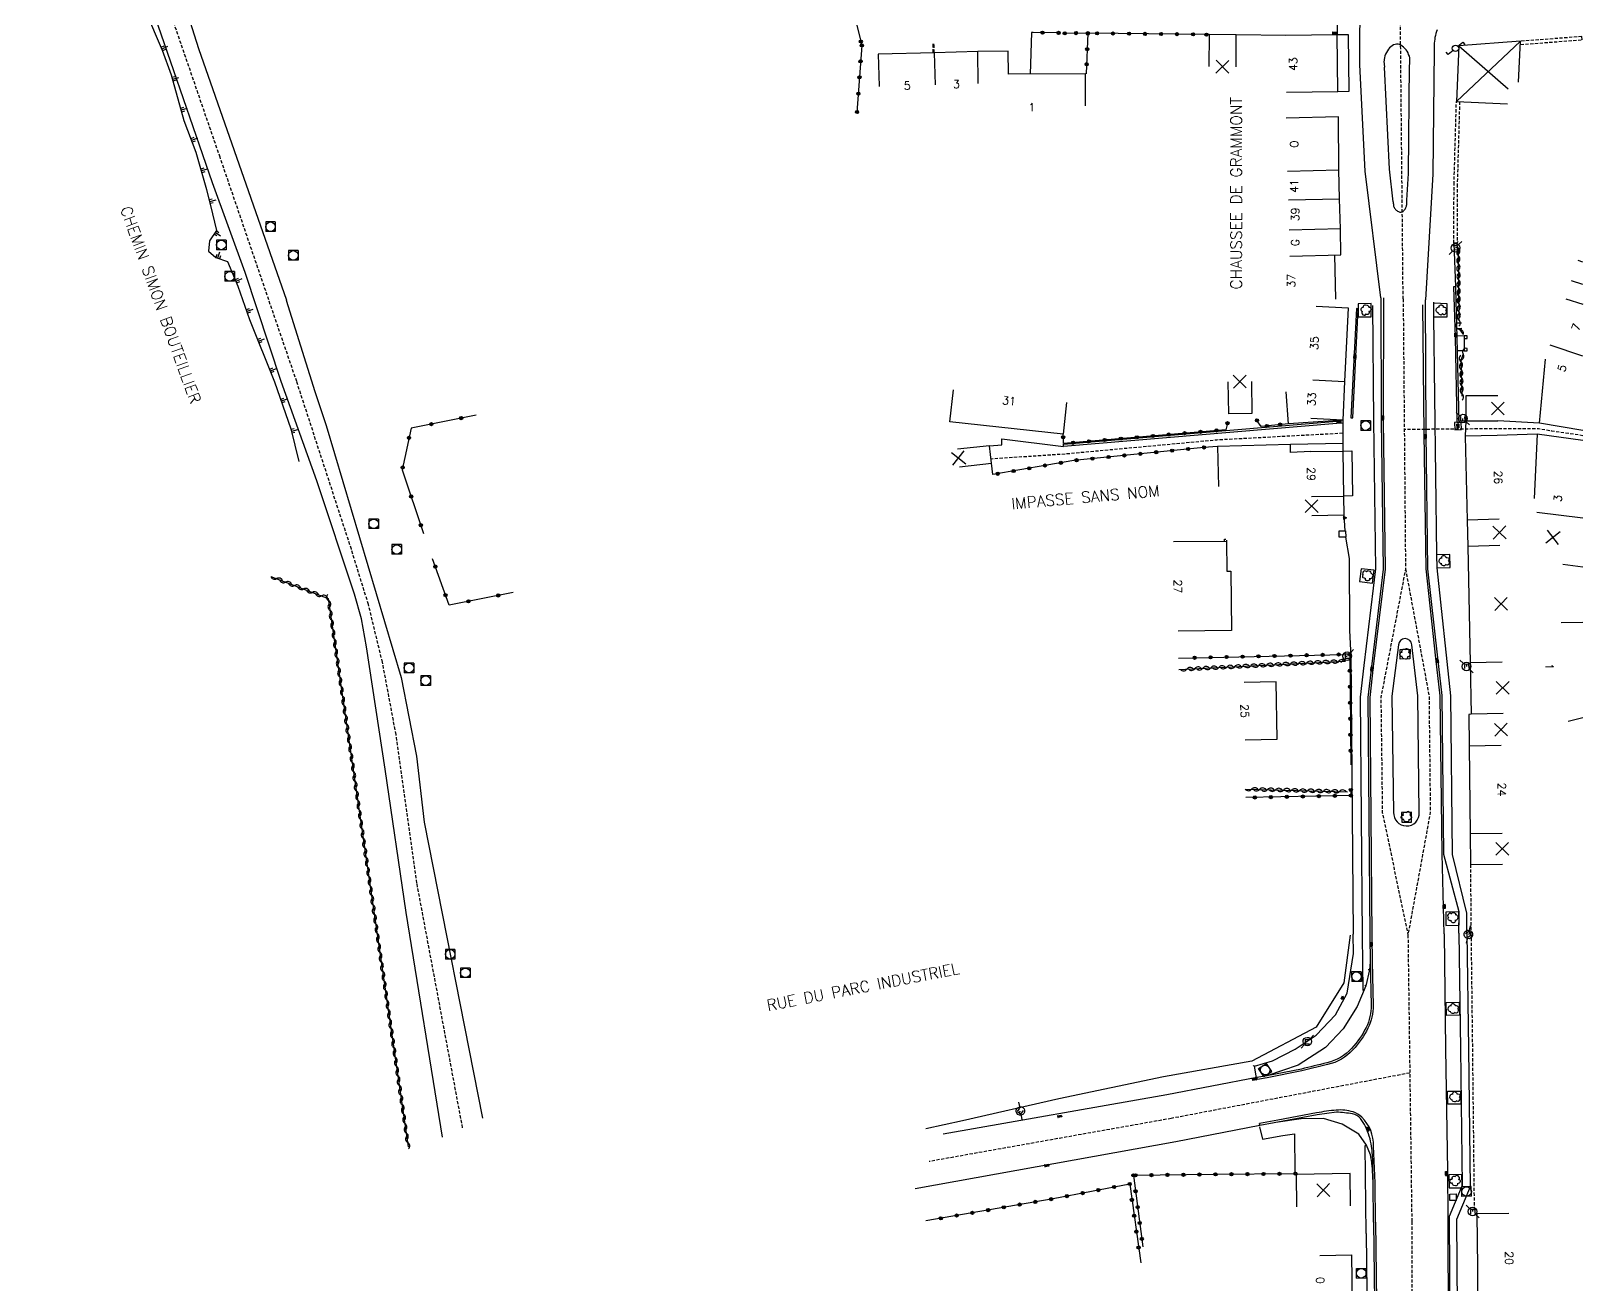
# Model space of a CAD drawing. Header units: millimetres. Extents: x 114000 to 115000, y 149000 to 150000.
# Drawn here: x 114757.6 to 115000, y 149527.9 to 149723.8 of the extents above; entities that cross this region are included whole.
import ezdxf
from ezdxf.enums import TextEntityAlignment as Align

# ---------------------------------------------------------------- set-up
doc = ezdxf.new("R2010")
doc.units = ezdxf.units.MM
doc.linetypes.add('DASHED', pattern=[0.75, 0.5, -0.25])
doc.layers.get('0').update_dxf_attribs({"linetype": 'CONTINUOUS'})
for name, color, linetype in [('W0001', 6, 'DASHED'), ('W0008', 7, 'CONTINUOUS'), ('W0100', 7, 'CONTINUOUS'), ('W0105', 7, 'CONTINUOUS'), ('W0112', 1, 'DASHED'), ('W0211', 2, 'CONTINUOUS'), ('W0300', 7, 'CONTINUOUS'), ('W0310', 3, 'CONTINUOUS'), ('W0322', 7, 'CONTINUOUS'), ('W0330', 7, 'CONTINUOUS'), ('W0334', 7, 'CONTINUOUS'), ('W0400', 7, 'CONTINUOUS'), ('W0420', 7, 'CONTINUOUS'), ('W0471', 7, 'CONTINUOUS'), ('W0851', 7, 'CONTINUOUS'), ('W0989', 7, 'CONTINUOUS'), ('W0991', 7, 'CONTINUOUS'), ('W1102', 7, 'CONTINUOUS')]:
    doc.layers.add(name, color=color, linetype=linetype)
doc.styles.get("Standard").update_dxf_attribs({"font": 'romans.shx', "width": 0.85})

# ---------------------------------------------------------------- blocks, each defined once
blk = doc.blocks.new('t322o')
at = {"color": 0, "linetype": 'Continuous'}
for radius in [0.25, 0.15]:
    blk.add_circle((0, 0), radius, dxfattribs=at)
blk = doc.blocks.new('T851')
for p, q in [((-0.25, -0.15), (0, 0.32)), ((0, 0.32), (0.25, -0.15)), ((-0.25, -0.15), (0.25, -0.15))]:
    blk.add_line(p, q)
for major_axis in [(-0.106, 0.106), (-0.0354, 0.0354), (-0.0236, 0.0236)]:
    blk.add_ellipse((0, 0), major_axis=major_axis, ratio=1, start_param=3.926991, end_param=10.210176)
blk = doc.blocks.new('t991o')
at = {"color": 0, "linetype": 'Continuous'}
for p, q in [((-1, 1), (1, -1)), ((-1, -1), (1, 1))]:
    blk.add_line(p, q, dxfattribs=at)
blk = doc.blocks.new('T400')
for p, q in [((-0.15, 0.3), (0.15, 0.3)), ((-0.15, -0.25), (-0.15, 0.3)), ((-0.15, 0.15), (0.15, 0.15)), ((-0.15, 0), (0.15, 0)), ((0.15, 0.3), (0.15, -0.25)), ((-0.15, -0.15), (0.15, -0.15)), ((-0.15, -0.25), (-0.15, -0.3)), ((-0.15, -0.3), (0.15, -0.3)), ((0.15, -0.3), (0.15, -0.25))]:
    blk.add_line(p, q)
blk = doc.blocks.new('T471')
for p, q in [((-0.333334, 0.333334), (-0.333334, -0.333334)), ((-0.333334, 0.333334), (0.333334, 0.333334)), ((-0.333334, 0), (0, 0)), ((0.500001, 0.500001), (1.000002, 1.000002)), ((-0.500001, -0.500001), (-1.000002, -1.000002)), ((-0.333334, -0.333334), (0.333334, -0.333334))]:
    blk.add_line(p, q)
blk.add_ellipse((0, 0), major_axis=(0.471405, 0.471405), ratio=1, start_param=5.4977871438, end_param=11.780972451)
blk = doc.blocks.new('t112o')
at = {"color": 0, "linetype": 'Continuous'}
for p, q in [((-0.5, 0.5), (0.5, 0.5)), ((-0.5, -0.5), (-0.5, 0.5)), ((0.5, 0.5), (0.5, -0.5)), ((0.5, -0.5), (-0.5, -0.5))]:
    blk.add_line(p, q, dxfattribs=at)
blk = doc.blocks.new('t310o')
at = {"color": 0, "linetype": 'Continuous'}
for centre, start, end in [((-0.5, 0.38), 216.8699, 323.1304), ((0.5, -0.37), 36.8699, 143.1303)]:
    blk.add_arc(centre, 0.625, start, end, dxfattribs=at)
blk = doc.blocks.new('T300')
for p, q in [((-0.8, 0.51), (-0.86, 0.34)), ((-0.86, 0.34), (-0.86, 0.17)), ((-0.86, 0.17), (-0.74, 0.06)), ((-0.69, 0.63), (-0.8, 0.51)), ((-0.8, -0.06), (-0.74, 0.06)), ((-0.74, 0.06), (-0.69, 0.11)), ((-0.57, 0.69), (-0.69, 0.63)), ((-0.46, 0.69), (-0.57, 0.69)), ((-0.29, 0.63), (-0.46, 0.69)), ((-0.29, 0.63), (-0.17, 0.74)), ((-0.23, 0.57), (-0.29, 0.63)), ((-0.17, 0.74), (-0.06, 0.8)), ((-0.06, 0.8), (0.06, 0.8)), ((0.06, 0.8), (0.23, 0.74)), ((0.23, 0.74), (0.34, 0.63)), ((0.34, 0.63), (0.4, 0.51)), ((0.46, 0.46), (0.34, 0.46)), ((0.4, 0.51), (0.4, 0.46)), ((0.57, 0.4), (0.46, 0.46)), ((0.57, 0.4), (0.69, 0.29)), ((0.69, 0.29), (0.74, 0.17)), ((0.74, 0.06), (0.69, -0.17)), ((0.74, 0.17), (0.74, 0.06)), ((-0.8, -0.17), (-0.8, -0.06)), ((-0.8, -0.23), (-0.8, -0.17)), ((-0.74, -0.34), (-0.8, -0.23)), ((-0.69, -0.4), (-0.74, -0.34)), ((-0.51, -0.46), (-0.69, -0.4)), ((-0.4, -0.46), (-0.51, -0.46)), ((-0.4, -0.46), (-0.34, -0.46)), ((-0.34, -0.46), (-0.34, -0.4)), ((-0.34, -0.51), (-0.34, -0.46)), ((-0.29, -0.63), (-0.34, -0.51)), ((-0.17, -0.74), (-0.29, -0.63)), ((-0.06, -0.8), (-0.17, -0.74)), ((0.06, -0.8), (-0.06, -0.8)), ((0.17, -0.74), (0.06, -0.8)), ((0.23, -0.69), (0.17, -0.74)), ((0.29, -0.46), (0.23, -0.46)), ((0.29, -0.63), (0.23, -0.69)), ((0.46, -0.4), (0.29, -0.46)), ((0.34, -0.51), (0.29, -0.63)), ((0.34, -0.51), (0.34, -0.46)), ((0.57, -0.34), (0.46, -0.4)), ((0.63, -0.29), (0.57, -0.34)), ((0.69, -0.17), (0.63, -0.29))]:
    blk.add_line(p, q)
blk = doc.blocks.new('T420')
for p, q in [((0.75, 0.75), (-0.75, 0.75)), ((-0.75, 0.75), (-0.75, -0.75)), ((0.75, 0.75), (0.75, -0.75)), ((0.75, -0.75), (-0.75, -0.75))]:
    blk.add_line(p, q)
blk.add_ellipse((0, 0), major_axis=(-0.53, 0.53), ratio=1, start_param=3.926991, end_param=10.210176)
blk = doc.blocks.new('t211o')
at = {"color": 0, "linetype": 'Continuous'}
for p, q in [((-0.29, 0.5), (-0.29, 0)), ((0, 1), (0, 0)), ((0.29, 0.5), (0.29, 0))]:
    blk.add_line(p, q, dxfattribs=at)

msp = doc.modelspace()

# ---------------------------------------------------------------- linework, layer by layer
at = {"layer": 'W0001'}
msp.add_line((114972.66, 149582.59), (114973.26, 149537.79), dxfattribs=at)
for points in [[(114971.91, 149681.94), (114969.73, 149904.42), (114969.86, 150000)], [(114824.99, 149552.47), (114817.85, 149590.7), (114817.85, 149590.7), (114814.59, 149613.9), (114812.47, 149625.18), (114810.28, 149634.21), (114807.61, 149642.83), (114799.08, 149669.02), (114787.1, 149704.06), (114773.62, 149743.27), (114769.81, 149752.13), (114762.66, 149767.26)], [(114972.95, 149561.03), (114935.68, 149553.93), (114935.68, 149553.93), (114897.89, 149547.21), (114897.89, 149547.21)]]:
    msp.add_lwpolyline(points, dxfattribs=at)
at = {"layer": 'W0001', "flags": 128}
for points in [[(114971.91, 149681.94), (114972.28, 149639.75), (114968.43, 149619.69), (114968.66, 149601.71), (114972.66, 149582.59)], [(114962.47, 149660.94), (114942.83, 149659.89), (114919.09, 149657.69), (114907.52, 149656.92)], [(115000, 149660.57), (114995.15, 149661.29), (114993.07, 149661.63), (114990.56, 149661.65), (114986.74, 149661.65), (114972.09, 149661.53)], [(114972.28, 149639.75), (114975.95, 149619.95), (114976.15, 149601.75), (114972.66, 149582.59)], [(114973.26, 149537.79), (114973.3, 149521.97), (114969.74, 149507.39), (114969.95, 149488.66), (114974.22, 149468.21), (114975.11, 149379.35), (114971.29, 149358.32), (114971.48, 149338.25), (114975.44, 149327.39)]]:
    msp.add_lwpolyline(points, dxfattribs=at)
at = {"layer": 'W0008'}
for points in [[(114767.72, 149768.88), (114768.68, 149764.2), (114770.39, 149759.06), (114774.87, 149747), (114778.52, 149736.17), (114781.1, 149729.48), (114783.73, 149721.02), (114797.48, 149681.72), (114797.44, 149681.74), (114801.92, 149667.49), (114803.7, 149662.15), (114815.38, 149622.8), (114817.78, 149610.5), (114818.97, 149600.22), (114818.97, 149600.22), (114818.97, 149600.22), (114818.97, 149600.22), (114818.97, 149600.22), (114828.11, 149553.95), (114828.11, 149553.95), (114828.11, 149553.95)], [(114821.86, 149550.99), (114821.86, 149550.99), (114816.15, 149586.11), (114816.15, 149586.11), (114812.91, 149608.5), (114809.97, 149627.59), (114809.21, 149631.99), (114808.12, 149635.82), (114802.22, 149653.53), (114796.67, 149669.03), (114791.05, 149686.04), (114785.92, 149700.05), (114779.88, 149717.57), (114774.52, 149733.11), (114771.03, 149743.5), (114769.9, 149747.02), (114766.45, 149751.91), (114761.82, 149758.52), (114759.6, 149762.53), (114757.58, 149765.63)], [(114968.41, 149682.09), (114966, 149701.88), (114965.17, 149718.5), (114965.23, 149741.78)], [(114977.2, 149723.97), (114977.11, 149723.69), (114977.02, 149723.39), (114976.95, 149723.09), (114976.88, 149722.78), (114976.84, 149722.48), (114976.8, 149722.17), (114976.77, 149721.88), (114976.76, 149721.56), (114976.76, 149721.48), (114976.75, 149721.42), (114976.75, 149721.34), (114976.75, 149721.28), (114976.75, 149721.2), (114976.75, 149721.14), (114976.75, 149721.06), (114976.75, 149721), (114976.75, 149720.92), (114976.75, 149720.86), (114976.75, 149720.78), (114976.75, 149720.72)], [(114972.91, 149718.48), (114972.93, 149718.58), (114972.94, 149718.67), (114972.94, 149718.75), (114972.95, 149718.84), (114972.96, 149718.94), (114972.96, 149719.03), (114972.97, 149719.12), (114972.97, 149719.22), (114972.96, 149719.31), (114972.95, 149719.41), (114972.95, 149719.5), (114972.93, 149719.59), (114972.88, 149719.86), (114972.77, 149720.11), (114972.67, 149720.38), (114972.52, 149720.61), (114972.36, 149720.84), (114972.18, 149721.05), (114971.98, 149721.25), (114971.77, 149721.41), (114971.55, 149721.55), (114971.34, 149721.66), (114971.11, 149721.7), (114970.88, 149721.72), (114970.65, 149721.69), (114970.42, 149721.61), (114970.2, 149721.48), (114970, 149721.33), (114969.8, 149721.14), (114969.62, 149720.92), (114969.45, 149720.69), (114969.3, 149720.44), (114969.17, 149720.17), (114969.07, 149719.89), (114968.99, 149719.61), (114968.95, 149719.34), (114968.94, 149719.23), (114968.93, 149719.12), (114968.92, 149719.03), (114968.92, 149718.92), (114968.93, 149718.83), (114968.93, 149718.72), (114968.95, 149718.62), (114968.95, 149718.52), (114968.97, 149718.42), (114968.98, 149718.33), (114968.99, 149718.22), (114969.01, 149718.12)], [(114976.75, 149720.72), (114976.56, 149701.44), (114975.41, 149681.78)], [(114970.37, 149697.08), (114969.76, 149702.22), (114969.01, 149718.12)], [(114972.5, 149697.34), (114972.77, 149701.5), (114972.91, 149718.48)], [(114970.37, 149697.08), (114970.37, 149697.02), (114970.37, 149696.97), (114970.37, 149696.89), (114970.37, 149696.83), (114970.38, 149696.78), (114970.38, 149696.72), (114970.38, 149696.66), (114970.39, 149696.59), (114970.4, 149696.53), (114970.41, 149696.48), (114970.43, 149696.42), (114970.45, 149696.36), (114970.51, 149696.23), (114970.57, 149696.12), (114970.65, 149696.02), (114970.73, 149695.91), (114970.83, 149695.81), (114970.94, 149695.72), (114971.04, 149695.64), (114971.16, 149695.58), (114971.27, 149695.53), (114971.38, 149695.5), (114971.5, 149695.48), (114971.61, 149695.48), (114971.71, 149695.52), (114971.8, 149695.55), (114971.9, 149695.61), (114971.98, 149695.69), (114972.07, 149695.77), (114972.15, 149695.88), (114972.22, 149695.97), (114972.28, 149696.08), (114972.34, 149696.2), (114972.38, 149696.33), (114972.42, 149696.44), (114972.45, 149696.56), (114972.47, 149696.62), (114972.48, 149696.7), (114972.48, 149696.77), (114972.49, 149696.83), (114972.5, 149696.89), (114972.5, 149696.95), (114972.51, 149697.03), (114972.51, 149697.09), (114972.51, 149697.16), (114972.5, 149697.22), (114972.5, 149697.28), (114972.5, 149697.34)], [(114968.82, 149682.1), (114968.8, 149662.92), (114969.08, 149639.71), (114967.25, 149624.5), (114966.69, 149619.67), (114967.03, 149582.42)], [(114978.3, 149582.75), (114978.3, 149582.75), (114977.99, 149595.24), (114977.71, 149619.95), (114977.03, 149625.82), (114975.49, 149639.77), (114975.22, 149660.89), (114975.01, 149680.99)], [(114962.47, 149662.52), (114961.55, 149662.49), (114918.88, 149658.88)], [(114967.6, 149537.72), (114967.97, 149508.62), (114968.2, 149488.64), (114971, 149468.58), (114971.46, 149425.07), (114971.81, 149389.59), (114971.93, 149379.32), (114969.53, 149358.31), (114969.6, 149351.39), (114969.76, 149337.71), (114970.04, 149327.34), (114970.39, 149317.88), (114970.82, 149309.24), (114971.32, 149302.79), (114972.05, 149294.93)], [(114978.91, 149538.57), (114979, 149503.53), (114979.17, 149488.44), (114977.43, 149468.24), (114977.92, 149418.06), (114978.29, 149379.72), (114978.37, 149377.92), (114978.65, 149375.42), (114980.54, 149358.39), (114980.6, 149351.26), (114980.95, 149315.04), (114981.11, 149298.84), (114981.29, 149295.79)]]:
    msp.add_lwpolyline(points, dxfattribs=at)
for points in [[(114974.39, 149601.73), (114974.2, 149619.93), (114973.27, 149627.91, 0.941787), (114971.18, 149627.89), (114970.17, 149619.89), (114970.41, 149601.73, 0.416314), (114972.38, 149599.61, 0.461492), (114974.39, 149601.73)], [(114967.03, 149582.42), (114967.06, 149578.41), (114967.21, 149571.59, -0.123031), (114966.41, 149568.03, -0.069032), (114964.07, 149564.65, -0.150771), (114960.11, 149562.34), (114956.07, 149561.35), (114950.69, 149560.29), (114949.14, 149560.02), (114949.08, 149560.31), (114934.98, 149557.63), (114934.98, 149557.63), (114900.08, 149551.46), (114900.08, 149551.46)], [(114967.6, 149537.72), (114967.54, 149543.85), (114967.28, 149549.59, 0.208835), (114965.46, 149554.12, 0.118364), (114964.09, 149554.94, 0.098491), (114961.47, 149555.23, 0.025322), (114958.4, 149554.8), (114952.33, 149553.65), (114949.47, 149553.13), (114949.5, 149552.83), (114936.41, 149550.28), (114936.41, 149550.28), (114895.71, 149542.96), (114895.71, 149542.96)]]:
    msp.add_lwpolyline(points, format="xyb", dxfattribs=at)
at = {"layer": 'W0008', "flags": 128}
msp.add_lwpolyline([(114978.3, 149582.75), (114978.55, 149564.78), (114978.82, 149545.76), (114978.91, 149538.57)], dxfattribs=at)
at = {"layer": 'W0100'}
for points in [[(114953.61, 149723.09), (114945.81, 149723.18), (114941.59, 149723.22), (114941.55, 149718.22)], [(114953.7, 149714.25), (114961.7, 149714.34), (114961.61, 149723.17), (114953.61, 149723.09)], [(114989.93, 149715.77), (114990.22, 149722.17), (114980.62, 149721.45), (114980.23, 149712.75), (114988.23, 149712.38)], [(114980.23, 149712.75), (114990.22, 149722.17)], [(114980.62, 149721.45), (114988.3, 149714.73)], [(114922.3, 149712.09), (114922.27, 149717.09), (114910.24, 149717.02), (114910.22, 149720.63), (114905.48, 149720.6), (114898.7, 149720.39), (114889.91, 149720.15), (114890.05, 149715.15), (114890.05, 149715.11)], [(114954.2, 149688.62), (114962.2, 149688.83), (114962.1, 149692.86), (114961.97, 149697.58), (114961.86, 149702.11), (114961.8, 149710.36), (114953.66, 149710.16)], [(114953.87, 149701.91), (114961.86, 149702.11)], [(114953.98, 149697.39), (114961.97, 149697.58)], [(114962.1, 149692.86), (114954.1, 149692.66)], [(114961.41, 149681.92), (114961.23, 149688.8)], [(114958.35, 149680.79), (114963.34, 149680.55), (114962.77, 149669.04), (114962.47, 149663.02), (114957.47, 149663.26)], [(114948.2, 149669.05), (114948.3, 149664.06), (114944.68, 149663.99), (114944.58, 149668.99)], [(114919.34, 149665.78), (114918.79, 149660.81), (114901.12, 149662.76), (114901.66, 149667.73)], [(114962.47, 149663.02), (114954, 149662.44), (114953.66, 149667.43)], [(114986.69, 149666.78), (114981.69, 149666.79), (114981.69, 149662.88), (114986.69, 149662.88)], [(114902.62, 149655.72), (114907.59, 149656.29), (114907.29, 149659), (114902.32, 149658.44)], [(114957.48, 149658.09), (114954.34, 149657.95), (114954.31, 149659.2), (114942.91, 149658.88), (114943.09, 149652.63)], [(114986.62, 149660.59), (114981.62, 149660.48), (114981.9, 149647.4), (114982.01, 149643.26), (114982.38, 149625.11), (114982.55, 149617.06), (114982.19, 149617.03), (114982.24, 149612.1), (114982.39, 149598.41), (114982.42, 149593.59), (114987.42, 149593.65)], [(114957.48, 149658.09), (114962.48, 149658.17), (114962.59, 149651.15), (114962.63, 149648.15), (114957.63, 149648.06)], [(114936.05, 149644.02), (114944.33, 149644.11), (114944.38, 149639.41), (114944.98, 149639.41), (114945.08, 149630.12), (114936.79, 149630.04)], [(114947.22, 149613.09), (114952.22, 149613.16), (114952.1, 149622.1), (114947.1, 149622.04)], [(114963.71, 149540.26), (114963.62, 149545.33), (114955.18, 149545.2), (114955.27, 149540.13)], [(114988.4, 149539.07), (114983.4, 149539.01), (114983.5, 149530.63), (114983.54, 149525.13), (114983.22, 149525.13), (114983.31, 149513.36), (114988.31, 149513.4)], [(114959.17, 149514.24), (114964.17, 149514.29), (114964.09, 149521.04), (114964.01, 149524.83), (114963.88, 149532.64)]]:
    msp.add_lwpolyline(points, dxfattribs=at)
at = {"layer": 'W0100', "flags": 128}
for points in [[(115000, 149659.83), (114992.87, 149660.81), (114986.62, 149660.59)], [(115000, 149661.4), (114993.2, 149662.54), (114986.69, 149662.88)], [(114996.83, 149640.5), (115000, 149640.11)], [(115000, 149631.41), (114996.62, 149631.34)], [(114997.67, 149615.96), (115000, 149616.56)]]:
    msp.add_lwpolyline(points, dxfattribs=at)
at = {"layer": 'W0105'}
msp.add_lwpolyline([(114961.7, 149714.34), (114963.5, 149714.39), (114963.4, 149723.17), (114961.61, 149723.17)], dxfattribs=at)
at = {"layer": 'W0112'}
for points in [[(114898.67, 149720.39), (114898.63, 149721.69), (114898.44, 149721.7), (114898.47, 149720.38)], [(114990.26, 149721.67), (114999.86, 149722.41), (114999.82, 149722.91), (114990.22, 149722.17)], [(114980.73, 149712.73), (114980.36, 149699.81), (114980.34, 149690.64), (114979.84, 149690.64), (114979.86, 149699.81), (114980.23, 149712.75)], [(114982.42, 149593.59), (114982.51, 149582.87)], [(114982.51, 149582.87), (114982.72, 149565.6), (114983.01, 149539.58)]]:
    msp.add_lwpolyline(points, dxfattribs=at)
for points in [[(114981.93, 149676.16), (114981.43, 149676.16), (114981.43, 149675.77), (114981.93, 149675.77)], [(114981.93, 149674.21), (114981.43, 149674.23), (114981.42, 149673.84), (114981.92, 149673.82)]]:
    msp.add_lwpolyline(points, close=True, dxfattribs=at)
at = {"layer": 'W0112', "flags": 128}
msp.add_lwpolyline([(114944.03, 149644.1), (114944.03, 149644.4), (114944.33, 149644.41), (114944.33, 149644.11)], dxfattribs=at)
at = {"layer": 'W0211'}
msp.add_lwpolyline([(114775.45, 149726.9), (114778.05, 149720.8), (114779.45, 149716.91), (114781.44, 149709.81), (114783.32, 149704.83), (114785, 149699.04), (114785.93, 149695.2), (114786.57, 149692.63), (114785.47, 149690.98), (114785.32, 149689.38), (114786.43, 149688.39), (114788.26, 149687.77), (114789.89, 149683.92), (114791.7, 149678.73), (114795.61, 149668.98), (114798.14, 149661.65), (114799.4, 149656.56)], dxfattribs=at)
at = {"layer": 'W0310'}
for points in [[(114980.52, 149689.91), (114980.61, 149678.53)], [(114980.74, 149677.18), (114981.23, 149676.46)], [(114981.29, 149673.31), (114980.92, 149672.38), (114981.09, 149666.73)], [(114795.01, 149638.6), (114804.01, 149635.14), (114816.5, 149549.49)], [(114936.87, 149624.05), (114962.92, 149625.37)], [(114947.31, 149605.37), (114963.24, 149604.96)]]:
    msp.add_lwpolyline(points, dxfattribs=at)
at = {"layer": 'W0322'}
for points in [[(114881.92, 149731.81), (114884.97, 149731.28), (114887.35, 149721.53)], [(114887.35, 149721.53), (114886.57, 149711.06)], [(114918.09, 149723.48), (114914.1, 149723.54)], [(114922.66, 149723.38), (114919.05, 149723.44)], [(114922.66, 149723.44), (114922.4, 149717.09)], [(114941.59, 149723.22), (114922.66, 149723.44)], [(114827.09, 149663.79), (114816.94, 149661.73), (114815.55, 149655.26), (114818.89, 149645.29)], [(114944.47, 149662.52), (114944.21, 149661.51), (114918.83, 149659.34), (114918.79, 149660.81)], [(114954, 149662.44), (114949.75, 149662), (114949.06, 149662.96)], [(114940.8, 149658.74), (114920.47, 149656.69), (114907.82, 149654.49)], [(114832.89, 149636.09), (114822.87, 149634.09), (114820.3, 149641.35)], [(114936.84, 149625.83), (114962.82, 149626.41)], [(114963.56, 149626.36), (114963.73, 149609.14)], [(114963.74, 149605.24), (114963.74, 149604.37)], [(114963.74, 149604.37), (114947.33, 149604.04)], [(114955.09, 149545.3), (114942.24, 149545.19), (114929.78, 149545.04)], [(114929.78, 149545.04), (114931.25, 149533.9)], [(114929.2, 149543.69), (114917.26, 149541.39), (114897.34, 149537.93), (114897.34, 149537.93)], [(114929.2, 149543.69), (114930.91, 149531.39)]]:
    msp.add_lwpolyline(points, dxfattribs=at)
at = {"layer": 'W0330'}
msp.add_lwpolyline([(114963.62, 149582.57), (114962.65, 149575.11), (114958.34, 149568.17), (114948.26, 149562.87), (114934.46, 149560.43), (114918.11, 149556.97), (114903.08, 149553.54), (114897.35, 149552.33)], dxfattribs=at)
at = {"layer": 'W0334'}
for points in [[(114961.54, 149726.76), (114961.61, 149723.17)], [(114914.1, 149723.54), (114913.86, 149723.55), (114913.67, 149717.04)], [(114979.84, 149690.64), (114980.1, 149683.84), (114979.79, 149683.83), (114980.02, 149675.92), (114980.32, 149662.67), (114979.94, 149662.65), (114979.98, 149661.51), (114981.01, 149661.55), (114980.98, 149662.67)], [(114980.1, 149683.84), (114980.11, 149683.54), (114980.32, 149675.93), (114980.62, 149662.66)], [(114967.12, 149680.91), (114967.3, 149662.91), (114967.58, 149639.79), (114965.76, 149624.68), (114965.19, 149619.75), (114965.53, 149582.44)], [(114968.41, 149682.09), (114968.5, 149662.92), (114968.78, 149639.73), (114966.95, 149624.54), (114966.39, 149619.69), (114966.73, 149582.42)], [(114978.29, 149595.14), (114978.29, 149595.24), (114978.01, 149619.97), (114977.33, 149625.85), (114975.79, 149639.79), (114975.52, 149660.89), (114975.41, 149681.78)], [(114981.87, 149582.88), (114981.87, 149586), (114979.64, 149595.15), (114979.36, 149619.94), (114977.21, 149639.91), (114977.15, 149641.96), (114976.73, 149679.16), (114976.68, 149681.4)], [(114976.73, 149679.16), (114978.78, 149679.14), (114978.78, 149681.19), (114976.73, 149681.25)], [(114981.03, 149678.13), (114980.26, 149678.16)], [(114980.28, 149677.32), (114981.07, 149677.38)], [(114981.43, 149675.77), (114981.43, 149674.23)], [(114907.29, 149659), (114909.23, 149659.15), (114909.22, 149660.07), (114918.88, 149658.88), (114918.86, 149659.25), (114961.53, 149662.86), (114961.55, 149662.49)], [(114962.47, 149663.02), (114962.48, 149658.17), (114963.89, 149658.18), (114963.99, 149651.19), (114962.59, 149651.13)], [(114980.32, 149662.67), (114980.62, 149662.66), (114980.98, 149662.67)], [(114981.69, 149662.88), (114981.62, 149660.48)], [(114942.91, 149658.88), (114940.8, 149658.74)], [(114962.47, 149659.35), (114954.31, 149659.2)], [(114907.82, 149654.49), (114907.59, 149656.29)], [(114962.63, 149648.15), (114962.8, 149645.72)], [(114962.89, 149644.72), (114963.5, 149641.37), (114963.53, 149630.18), (114963.67, 149627.01), (114963.73, 149626.37), (114964.08, 149582.7)], [(114977.21, 149639.91), (114979.26, 149639.96), (114979.22, 149642.02), (114977.15, 149641.96)], [(114980.63, 149582.86), (114980.67, 149586.21), (114978.29, 149595.14)], [(114949, 149560.3), (114948.68, 149562.12), (114951.48, 149562.95), (114955.04, 149564.74), (114958.34, 149566.92), (114961.35, 149570.14), (114963.19, 149573.5), (114964.15, 149579.67), (114964.08, 149582.7)], [(114965.53, 149582.44), (114965.62, 149573.93)], [(114980.63, 149582.86), (114980.88, 149564.83), (114981.15, 149543.47), (114981, 149543.12), (114979.11, 149538.64)], [(114981.87, 149582.88), (114982.12, 149564.84), (114982.4, 149543.22), (114982.14, 149542.63), (114980.26, 149538.16)], [(114966.76, 149578.41), (114966.63, 149577.15), (114966.07, 149574.65), (114964.72, 149571.41), (114962.55, 149567.94), (114959.76, 149565.02), (114955.53, 149562.26), (114950.64, 149560.58)], [(114966.63, 149577.15), (114966.45, 149577.15)], [(114965.91, 149574.73), (114966.07, 149574.65)], [(114948.68, 149562.12), (114948.57, 149562.1), (114948.56, 149562.19)], [(114949.08, 149560.31), (114949.13, 149560.02)], [(114949.45, 149552.61), (114949.96, 149550.69), (114953.13, 149551.27), (114954.93, 149551.52), (114955.01, 149545.47)], [(114949.5, 149552.83), (114949.47, 149553.13)], [(114967.24, 149543.85), (114967.07, 149546.79), (114966.79, 149548.25), (114966.17, 149549.74), (114964.98, 149551.46), (114962.4, 149553.04), (114959.46, 149553.9), (114955.99, 149553.89), (114952.39, 149553.35)], [(114966.12, 149535.95), (114965.96, 149549.72)], [(114966.17, 149549.74), (114966.01, 149549.64)], [(114967.07, 149546.79), (114966.89, 149546.81)], [(114981.15, 149543.47), (114981.09, 149545.17), (114979.07, 149545.13), (114979.08, 149543.07), (114981, 149543.12)], [(114967.3, 149537.72), (114967.67, 149508.62), (114967.9, 149488.62), (114970.7, 149468.56), (114971.16, 149425.07), (114971.51, 149389.59), (114971.63, 149379.34), (114969.23, 149358.32), (114969.3, 149351.39), (114969.46, 149337.7), (114969.74, 149327.33), (114970.09, 149317.87), (114970.52, 149309.22), (114971.02, 149302.76), (114971.25, 149299.99)], [(114979.11, 149538.64), (114979.3, 149503.53), (114979.47, 149488.42), (114977.73, 149468.23), (114978.22, 149418.06), (114978.59, 149379.73), (114978.67, 149377.94), (114978.95, 149375.45), (114980.84, 149358.41), (114980.9, 149351.26), (114981.25, 149315.05), (114981.33, 149300.83)], [(114980.26, 149538.16), (114980.5, 149503.55), (114980.67, 149488.38), (114978.94, 149468.18), (114979.42, 149418.07), (114979.79, 149379.76), (114979.87, 149378.04), (114980.14, 149375.59), (114982.04, 149358.48), (114982.1, 149351.27), (114982.45, 149315.06), (114982.83, 149300.49), (114981.79, 149295.88)], [(114966.12, 149535.95), (114966.47, 149508.6), (114966.7, 149488.53), (114969.5, 149468.47), (114969.96, 149425.06), (114970.31, 149389.58), (114970.42, 149379.4), (114968.03, 149358.38), (114968.1, 149351.37), (114968.25, 149338.6)]]:
    msp.add_lwpolyline(points, dxfattribs=at)
for points in [[(114964.6, 149680.42), (114963.76, 149663.36), (114964.06, 149663.34), (114964.9, 149680.4)], [(114966.93, 149681.2), (114964.9, 149681.19), (114964.89, 149679.14), (114966.94, 149679.15)], [(114967.36, 149639.57), (114965.33, 149639.79), (114965.11, 149637.79), (114967.13, 149637.54)], [(114972.99, 149627.21), (114972.98, 149625.7), (114971.44, 149625.69), (114971.43, 149627.2)], [(114973.21, 149600.23), (114973.2, 149601.76), (114971.66, 149601.73), (114971.69, 149600.2)], [(114980.62, 149586.2), (114978.58, 149586.14), (114978.58, 149584.09), (114980.65, 149584.13)], [(114978.65, 149572.06), (114980.68, 149572.1), (114980.74, 149570.06), (114978.7, 149570.02)], [(114980.91, 149556.16), (114978.87, 149556.14), (114978.83, 149558.18), (114980.88, 149558.21)]]:
    msp.add_lwpolyline(points, close=True, dxfattribs=at)
at = {"layer": 'W0334', "flags": 128}
for points in [[(114981.43, 149676.16), (114980.32, 149676.13)], [(114981.42, 149673.84), (114980.37, 149673.81)]]:
    msp.add_lwpolyline(points, dxfattribs=at)
for points in [[(114966.73, 149582.42), (114966.76, 149578.41), (114966.91, 149571.62, -0.123031), (114966.13, 149568.15, -0.069032), (114963.86, 149564.88, -0.150771), (114960, 149562.62, 0.005868), (114956.01, 149561.64), (114950.64, 149560.58), (114949.08, 149560.31)], [(114967.3, 149537.72), (114967.24, 149543.85), (114967.18, 149546.92, 0.030116), (114966.98, 149549.59, 0.081769), (114966.02, 149552.65, 0.045102), (114965.25, 149553.9, 0.194764), (114964, 149554.65, 0.023638), (114961.5, 149554.93), (114958.46, 149554.51), (114949.5, 149552.83)]]:
    msp.add_lwpolyline(points, format="xyb", dxfattribs=at)
at = {"layer": 'W0471'}
for points in [[(114980.46, 149721.41), (114981.21, 149722.06), (114981.54, 149721.69)], [(114979.71, 149720.75), (114978.96, 149720.09), (114978.62, 149720.47)]]:
    msp.add_lwpolyline(points, dxfattribs=at)
msp.add_circle((114980.09, 149721.08), 0.498, dxfattribs=at)
at = {"layer": 'W1102'}
for p, q in [((114945.81, 149718.18), (114945.81, 149723.18)), ((114898.86, 149715.39), (114898.7, 149720.39)), ((114905.5, 149715.6), (114905.48, 149720.6)), ((114958.88, 149532.55), (114963.88, 149532.64))]:
    msp.add_line(p, q, dxfattribs=at)
at = {"layer": 'W1102', "flags": 128}
for points in [[(115000, 149687.67), (114999.27, 149687.92)], [(115000, 149684.18), (114998.19, 149684.77)], [(114997.31, 149681.97), (115000, 149681.09)], [(115000, 149673.01), (114994.88, 149674.72)], [(114993.2, 149662.54), (114994.14, 149672.5)], [(114992.87, 149660.81), (114992.37, 149650.78)], [(114992.78, 149648.61), (115000, 149647.73)]]:
    msp.add_lwpolyline(points, dxfattribs=at)
at = {"layer": 'W1102'}
for points in [[(114957.78, 149669.28), (114962.77, 149669.04)], [(114957.6, 149651.07), (114962.59, 149651.15)], [(114986.9, 149647.51), (114981.9, 149647.4)], [(114987.01, 149643.4), (114982.01, 149643.26)], [(114987.38, 149625.21), (114982.38, 149625.11)], [(114987.55, 149617.16), (114982.55, 149617.06)], [(114987.24, 149612.16), (114982.24, 149612.1)], [(114987.39, 149598.46), (114982.39, 149598.41)]]:
    msp.add_lwpolyline(points, dxfattribs=at)

# ---------------------------------------------------------------- block references
at = {"layer": 'W0112'}
for p, rotation in [((114962.43, 149645.22), 270.5901607719397), ((114979.7, 149541.63), 270.800128814455)]:
    msp.add_blockref('t112o', p, dxfattribs=dict(at, rotation=rotation))
at = {"layer": 'W0211'}
for p, rotation in [((114777.99, 149720.94), 293.112268831648), ((114779.64, 149716.22), 285.6420923033867), ((114780.99, 149711.4), 285.6420923033867), ((114782.62, 149706.68), 290.699721470567), ((114784.16, 149701.93), 286.2312189760683), ((114785.47, 149697.11), 283.652900704058), ((114786.35, 149692.31), 236.2617595871969), ((114786.72, 149688.29), 341.2937971294887), ((114789.57, 149684.66), 292.8801027058693), ((114791.27, 149679.96), 289.2552313321535), ((114793.07, 149675.3), 291.8328701279974), ((114794.93, 149670.66), 291.8328701279974), ((114796.65, 149665.96), 289.1035188660426), ((114798.25, 149661.23), 283.896017513067)]:
    msp.add_blockref('t211o', p, dxfattribs=dict(at, rotation=rotation))
at = {"layer": 'W0300'}
for p, rotation in [((114966.13, 149680.28), 91.12870517465966), ((114977.83, 149680.22), 178.1945478006235), ((114978.26, 149641.06), 181.7979079275265), ((114966.41, 149638.69), 353.0933954921197), ((114972.18, 149626.41), 271.3678832271398), ((114972.4, 149600.98), 271.3678832271398), ((114979.73, 149585.29), 0.9763554193317249), ((114979.69, 149571.11), 180.68392887438), ((114979.96, 149557.32), 180.68392887438), ((114980.01, 149544.14), 270.648297984071)]:
    msp.add_blockref('T300', p, dxfattribs=dict(at, rotation=rotation))
at = {"layer": 'W0310'}
for p, rotation in [((114980.52, 149689.91), 270.4416964325447), ((114980.53, 149688.66), 270.4416964325447), ((114980.54, 149687.41), 270.4416964325447), ((114980.55, 149686.16), 270.4416964325447), ((114980.56, 149684.91), 270.4416964325447), ((114980.57, 149683.66), 270.4416964325447), ((114980.58, 149682.41), 270.4416964325447), ((114980.59, 149681.16), 270.4416964325447), ((114980.6, 149679.91), 270.4416964325447), ((114980.74, 149677.18), 304.3995934045038), ((114980.6, 149678.66), 270.4416964325447), ((114980.93, 149672.13), 271.7048764967578), ((114981.29, 149673.31), 248.6340597571078), ((114980.96, 149670.88), 271.7048764967578), ((114981, 149669.63), 271.7048764967578), ((114981.04, 149668.38), 271.7048764967578), ((114981.08, 149667.13), 271.7048764967578), ((114795.94, 149638.24), 339.0205681088636), ((114797.34, 149637.7), 339.0205681088636), ((114798.74, 149637.16), 339.0205681088636), ((114800.14, 149636.63), 339.0205681088636), ((114801.54, 149636.09), 339.0205681088636), ((114802.95, 149635.55), 339.0205681088636), ((114804.06, 149634.79), 278.2947809008883), ((114804.28, 149633.3), 278.2947809008883), ((114804.49, 149631.82), 278.2947809008883), ((114804.71, 149630.34), 278.2947809008883), ((114804.93, 149628.85), 278.2947809008883), ((114805.14, 149627.37), 278.2947809008883), ((114805.36, 149625.88), 278.2947809008883), ((114805.58, 149624.4), 278.2947809008883), ((114938.11, 149624.11), 2.898307004507887), ((114939.36, 149624.18), 2.898307004507887), ((114940.61, 149624.24), 2.898307004507887), ((114941.86, 149624.3), 2.898307004507887), ((114943.11, 149624.37), 2.898307004507887), ((114944.36, 149624.43), 2.898307004507887), ((114945.6, 149624.49), 2.898307004507887), ((114946.85, 149624.56), 2.898307004507887), ((114948.1, 149624.62), 2.898307004507887), ((114949.35, 149624.68), 2.898307004507887), ((114950.6, 149624.75), 2.898307004507887), ((114951.85, 149624.81), 2.898307004507887), ((114953.1, 149624.87), 2.898307004507887), ((114954.34, 149624.94), 2.898307004507887), ((114955.59, 149625), 2.898307004507887), ((114956.84, 149625.06), 2.898307004507887), ((114958.09, 149625.13), 2.898307004507887), ((114959.34, 149625.19), 2.898307004507887), ((114960.59, 149625.25), 2.898307004507887), ((114961.83, 149625.32), 2.898307004507887), ((114805.79, 149622.91), 278.2947809008883), ((114806.01, 149621.43), 278.2947809008883), ((114806.23, 149619.94), 278.2947809008883), ((114806.44, 149618.46), 278.2947809008883), ((114806.66, 149616.98), 278.2947809008883), ((114806.87, 149615.49), 278.2947809008883), ((114807.09, 149614.01), 278.2947809008883), ((114807.31, 149612.52), 278.2947809008883), ((114807.52, 149611.04), 278.2947809008883), ((114807.74, 149609.56), 278.2947809008883), ((114807.96, 149608.07), 278.2947809008883), ((114808.17, 149606.59), 278.2947809008883), ((114808.39, 149605.1), 278.2947809008883), ((114948.24, 149605.35), 358.5402285644835), ((114949.49, 149605.31), 358.5402285644835), ((114950.74, 149605.28), 358.5402285644835), ((114951.99, 149605.25), 358.5402285644835), ((114953.24, 149605.22), 358.5402285644835), ((114954.49, 149605.19), 358.5402285644835), ((114955.74, 149605.15), 358.5402285644835), ((114956.99, 149605.12), 358.5402285644835), ((114958.24, 149605.09), 358.5402285644835), ((114959.49, 149605.06), 358.5402285644835), ((114960.74, 149605.03), 358.5402285644835), ((114961.99, 149605), 358.5402285644835), ((114808.61, 149603.62), 278.2947809008883), ((114808.82, 149602.13), 278.2947809008883), ((114809.04, 149600.65), 278.2947809008883), ((114809.26, 149599.16), 278.2947809008883), ((114809.47, 149597.68), 278.2947809008883), ((114809.69, 149596.2), 278.2947809008883), ((114809.9, 149594.71), 278.2947809008883), ((114810.12, 149593.23), 278.2947809008883), ((114810.34, 149591.74), 278.2947809008883), ((114810.55, 149590.26), 278.2947809008883), ((114810.77, 149588.78), 278.2947809008883), ((114810.99, 149587.29), 278.2947809008883), ((114811.2, 149585.81), 278.2947809008883), ((114811.42, 149584.32), 278.2947809008883), ((114811.64, 149582.84), 278.2947809008883), ((114811.85, 149581.35), 278.2947809008883), ((114812.07, 149579.87), 278.2947809008883), ((114812.28, 149578.38), 278.2947809008883), ((114812.5, 149576.9), 278.2947809008883), ((114812.72, 149575.42), 278.2947809008883), ((114812.93, 149573.93), 278.2947809008883), ((114813.15, 149572.45), 278.2947809008883), ((114813.37, 149570.96), 278.2947809008883), ((114813.58, 149569.48), 278.2947809008883), ((114813.8, 149567.99), 278.2947809008883), ((114814.02, 149566.51), 278.2947809008883), ((114814.23, 149565.03), 278.2947809008883), ((114814.45, 149563.54), 278.2947809008883), ((114814.66, 149562.06), 278.2947809008883), ((114814.88, 149560.57), 278.2947809008883), ((114815.1, 149559.09), 278.2947809008883), ((114815.31, 149557.6), 278.2947809008883), ((114815.53, 149556.12), 278.2947809008883), ((114815.75, 149554.64), 278.2947809008883), ((114815.96, 149553.15), 278.2947809008883), ((114816.18, 149551.67), 278.2947809008883), ((114816.4, 149550.18), 278.2947809008883)]:
    msp.add_blockref('t310o', p, dxfattribs=dict(at, rotation=rotation))
at = {"layer": 'W0322'}
for p, rotation in [((114915.59, 149723.52), 179.0679609050089), ((114918.09, 149723.48), 179.0679609050089), ((114887.2, 149722.14), 283.7120359048794), ((114887.35, 149721.53), 265.7314020084256), ((114919.04, 149723.41), 179.070748231458), ((114920.81, 149723.45), 179.070748231458), ((114922.66, 149723.44), 267.6701232703693), ((114922.66, 149723.38), 179.070748231458), ((114924.09, 149723.42), 179.331848999806), ((114926.59, 149723.39), 179.331848999806), ((114929.09, 149723.36), 179.331848999806), ((114931.59, 149723.33), 179.331848999806), ((114934.09, 149723.31), 179.331848999806), ((114936.59, 149723.28), 179.331848999806), ((114939.09, 149723.25), 179.331848999806), ((114941.17, 149723.21), 179.331848999806), ((114887.16, 149719.04), 265.7314020084256), ((114922.56, 149720.94), 267.6701232703693), ((114886.98, 149716.55), 265.7314020084256), ((114922.48, 149718.59), 267.6701232703693), ((114886.81, 149713.99), 265.7314020084256), ((114886.6, 149711.12), 265.7314020084256), ((114824.76, 149663.32), 191.4954241500348), ((114949.08, 149662.96), 125.448395436809), ((114820.11, 149662.37), 191.4954241500348), ((114932.8, 149660.53), 184.884604679536), ((114935.29, 149660.75), 184.884604679536), ((114937.78, 149660.96), 184.884604679536), ((114940.27, 149661.17), 184.884604679536), ((114942.76, 149661.39), 184.884604679536), ((114944.47, 149662.52), 255.4710861866897), ((114950.63, 149662.08), 185.9953455080139), ((114952.7, 149662.31), 185.9953455080139), ((114816.62, 149660.24), 257.8198226562852), ((114918.8, 149660.32), 91.601150302206), ((114920.34, 149659.47), 184.884604679536), ((114922.83, 149659.68), 184.884604679536), ((114925.32, 149659.9), 184.884604679536), ((114927.81, 149660.11), 184.884604679536), ((114930.31, 149660.32), 184.884604679536), ((114935.83, 149658.24), 185.7442571330659), ((114938.31, 149658.49), 185.7442571330659), ((114940.8, 149658.74), 185.7442571330659), ((114815.62, 149655.6), 257.8198226562852), ((114915.97, 149655.91), 189.8765368798541), ((114918.44, 149656.34), 189.8765368798541), ((114920.9, 149656.74), 185.7442571330659), ((114923.39, 149656.99), 185.7442571330659), ((114925.88, 149657.24), 185.7442571330659), ((114928.36, 149657.49), 185.7442571330659), ((114930.85, 149657.74), 185.7442571330659), ((114933.34, 149657.99), 185.7442571330659), ((114908.58, 149654.62), 189.8765368798541), ((114911.05, 149655.05), 189.8765368798541), ((114913.51, 149655.48), 189.8765368798541), ((114816.95, 149651.08), 288.5468248383655), ((114818.46, 149646.58), 288.5468248383655), ((114820.73, 149640.13), 109.5200271532198), ((114822.32, 149635.66), 109.5200271532198), ((114825.9, 149634.7), 191.2670784958385), ((114830.56, 149635.62), 191.2670784958385), ((114939.34, 149625.89), 1.266785892841274), ((114941.84, 149625.95), 1.266785892841274), ((114944.34, 149626), 1.266785892841274), ((114946.84, 149626.06), 1.266785892841274), ((114949.33, 149626.11), 1.266785892841274), ((114951.83, 149626.17), 1.266785892841274), ((114954.33, 149626.22), 1.266785892841274), ((114956.83, 149626.28), 1.266785892841274), ((114959.33, 149626.33), 1.266785892841274), ((114961.83, 149626.39), 1.266785892841274), ((114963.56, 149626.36), 270.5476563751187), ((114963.59, 149623.86), 270.5476563751187), ((114963.61, 149621.36), 270.5476563751187), ((114963.63, 149618.86), 270.5476563751187), ((114963.66, 149616.36), 270.5476563751187), ((114963.68, 149613.86), 270.5476563751187), ((114963.71, 149611.36), 270.5476563751187), ((114963.74, 149605.24), 270.0140827833347), ((114948.74, 149604.07), 181.1432041579123), ((114951.24, 149604.12), 181.1432041579123), ((114953.74, 149604.17), 181.1432041579123), ((114956.24, 149604.22), 181.1432041579123), ((114958.74, 149604.27), 181.1432041579123), ((114961.24, 149604.32), 181.1432041579123), ((114963.74, 149604.37), 181.1432041579123), ((114929.78, 149545.04), 277.51765228809), ((114930.09, 149545.05), 180.701459558592), ((114932.59, 149545.08), 180.701459558592), ((114935.09, 149545.11), 180.701459558592), ((114937.59, 149545.14), 180.701459558592), ((114940.09, 149545.17), 180.701459558592), ((114942.59, 149545.2), 180.464649015815), ((114945.09, 149545.22), 180.464649015815), ((114947.59, 149545.24), 180.464649015815), ((114950.09, 149545.26), 180.464649015815), ((114952.59, 149545.28), 180.464649015815), ((114955.09, 149545.3), 180.464649015815), ((114919.38, 149541.8), 190.906770420443), ((114921.84, 149542.27), 190.906770420443), ((114924.29, 149542.74), 190.906770420443), ((114926.75, 149543.22), 190.906770420443), ((114929.2, 149543.69), 190.906770420443), ((114929.2, 149543.69), 277.911504404062), ((114930.11, 149542.56), 277.51765228809), ((114904.62, 149539.19), 191.06722357708), ((114907.08, 149539.62), 191.353267760707), ((114909.54, 149540.05), 191.353267760707), ((114912, 149540.48), 191.353267760707), ((114914.45, 149540.9), 191.353267760707), ((114916.93, 149541.33), 191.353267760707), ((114929.54, 149541.21), 277.911504404062), ((114930.44, 149540.08), 277.51765228809), ((114899.7, 149538.34), 191.06722357708), ((114902.16, 149538.77), 191.06722357708), ((114929.89, 149538.74), 277.911504404062), ((114930.76, 149537.61), 277.51765228809), ((114930.23, 149536.26), 277.911504404062), ((114931.09, 149535.13), 277.51765228809), ((114930.58, 149533.78), 277.911504404062)]:
    msp.add_blockref('t322o', p, dxfattribs=dict(at, rotation=rotation))
at = {"layer": 'W0400'}
for p, rotation in [((114961.19, 149723.43), 269.4523983088748), ((114980.14, 149676.29), 1.601845603819782), ((114964.38, 149672.93), 357.2194243465051), ((114968.68, 149663.35), 0.5959385988047394), ((114961.86, 149662.73), 271.9844697402249), ((114975.38, 149660.45), 0.748671962251386), ((114980.47, 149662.1), 181.6827728999332), ((114967.05, 149624.13), 353.1629264613597), ((114977.23, 149625.42), 186.6032860891447), ((114978.33, 149587.02), 180.8121082239757), ((114966.9, 149581.12), 0.1666473618904618), ((114948.69, 149560.06), 101.4735084004028), ((114918.25, 149554.26), 280.792978697339), ((114966.37, 149552.3), 27.20798215307718), ((114916.23, 149546.58), 280.792978697339), ((114978.66, 149545.33), 0.8001288144549884)]:
    msp.add_blockref('T400', p, dxfattribs=dict(at, rotation=rotation))
at = {"layer": 'W0420'}
for p in [(114794.98, 149693.2), (114787.29, 149690.37), (114798.54, 149688.72), (114788.61, 149685.45), (114811.09, 149646.8), (114814.71, 149642.8), (114816.61, 149624.3), (114819.22, 149622.32), (114823.05, 149579.58), (114825.41, 149576.68)]:
    msp.add_blockref('T420', p, dxfattribs=at)
for p, rotation in [((114966.07, 149662.15), 0.2582320849997899), ((114964.62, 149576.07), 0.9619656006643973), ((114950.36, 149561.5), 213.183921987994), ((114981.82, 149542.52), 270.648297984071), ((114965.38, 149529.75), 181.2395228243573)]:
    msp.add_blockref('T420', p, dxfattribs=dict(at, rotation=rotation))
at = {"layer": 'W0471'}
for p, rotation in [((114980.09, 149689.9), 181.4685459324477), ((114981.24, 149663.24), 91.68277289993317), ((114963.17, 149626.15), 0.4512756133597317), ((114981.81, 149624.53), 271.1694132981418), ((114982.1, 149582.66), 211.496878599704), ((114956.94, 149565.93), 0.9619656006643973), ((114912.13, 149555.09), 54.5868499754023), ((114982.76, 149539.39), 270.725446034958)]:
    msp.add_blockref('T471', p, dxfattribs=dict(at, rotation=rotation))
at = {"layer": 'W0851'}
for p, rotation in [((114962.76, 149647.73), 270.5901607719397), ((114962.46, 149572.77), 0.9619656006643971)]:
    msp.add_blockref('T851', p, dxfattribs=dict(at, rotation=rotation))
at = {"layer": 'W0991'}
for p, rotation in [((114943.68, 149718.2), 89.50911935356922), ((114946.39, 149669.02), 271.0983293561995), ((114986.69, 149664.83), 359.9814779733941), ((114902.47, 149657.08), 6.467207812971713), ((114957.61, 149649.57), 0.3631628231261619), ((114986.96, 149645.45), 1.512164625211376), ((114995.33, 149644.71), 83.04986152713127), ((114987.2, 149634.3), 1.169694014310885), ((114987.19, 149614.66), 1.171767764788783), ((114987.4, 149596.05), 0.3239500093800807), ((114959.44, 149542.73), 1.749188037627815)]:
    msp.add_blockref('t991o', p, dxfattribs=dict(at, rotation=rotation))
msp.add_blockref('t991o', (114987.46, 149621.19), dxfattribs=at)

# ---------------------------------------------------------------- texts
at = {"layer": 'W0989'}
for s, rotation, p in [('CHAUSSEE DE GRAMMONT', 90, (114945.84, 149698.45)), ('IMPASSE SANS NOM', 5.1009, (114922.29, 149650.97)), ('RUE DU PARC INDUSTRIEL', 10.9746, (114887.54, 149574.48))]:
    msp.add_text(s, height=1.75, rotation=rotation, dxfattribs=at).set_placement(p, align=Align.MIDDLE)
msp.add_text('CHEMIN SIMON BOUTEILLIER', height=1.75, rotation=289.8546, dxfattribs=at).set_placement((114771.49, 149696.02))
at = {"layer": 'W0991'}
for s, rotation, p in [('43', 90, (114954.75, 149718.6)), ('5', 1.5426, (114894.45, 149715.27)), ('3', 1.5426, (114902.13, 149715.48)), ('1', 1.5426, (114913.91, 149711.86)), ('O', 90, (114954.9, 149706.1)), ('41', 90, (114954.9, 149699.55)), ('39', 90, (114955.05, 149695.13)), ('G', 90, (114955.05, 149690.71)), ('37', 90, (114954.44, 149684.76)), ('7', 71.3822, (114998.94, 149677.53)), ('35', 87.1735, (114958.06, 149675.04)), ('5', 71.3822, (114996.74, 149671.11)), ('31', 353.7, (114910.36, 149666.01)), ('33', 87.0878, (114957.63, 149666.27)), ('29', 270.9632, (114957.54, 149654.58)), ('26', 271.2583, (114986.76, 149654.05)), ('3', 82.9977, (114996.08, 149650.79)), ('27', 270.6019, (114936.72, 149637.03)), ('1', 272.082, (114994.77, 149624.52)), ('25', 270.7261, (114947.16, 149617.57)), ('24', 270.6206, (114987.32, 149605.31)), ('20', 270.6078, (114988.47, 149532.12)), ('0', 271.0109, (114958.94, 149528.64))]:
    msp.add_text(s, height=1.25, rotation=rotation, dxfattribs=at).set_placement(p, align=Align.MIDDLE)

doc.saveas('drawing.dxf')
